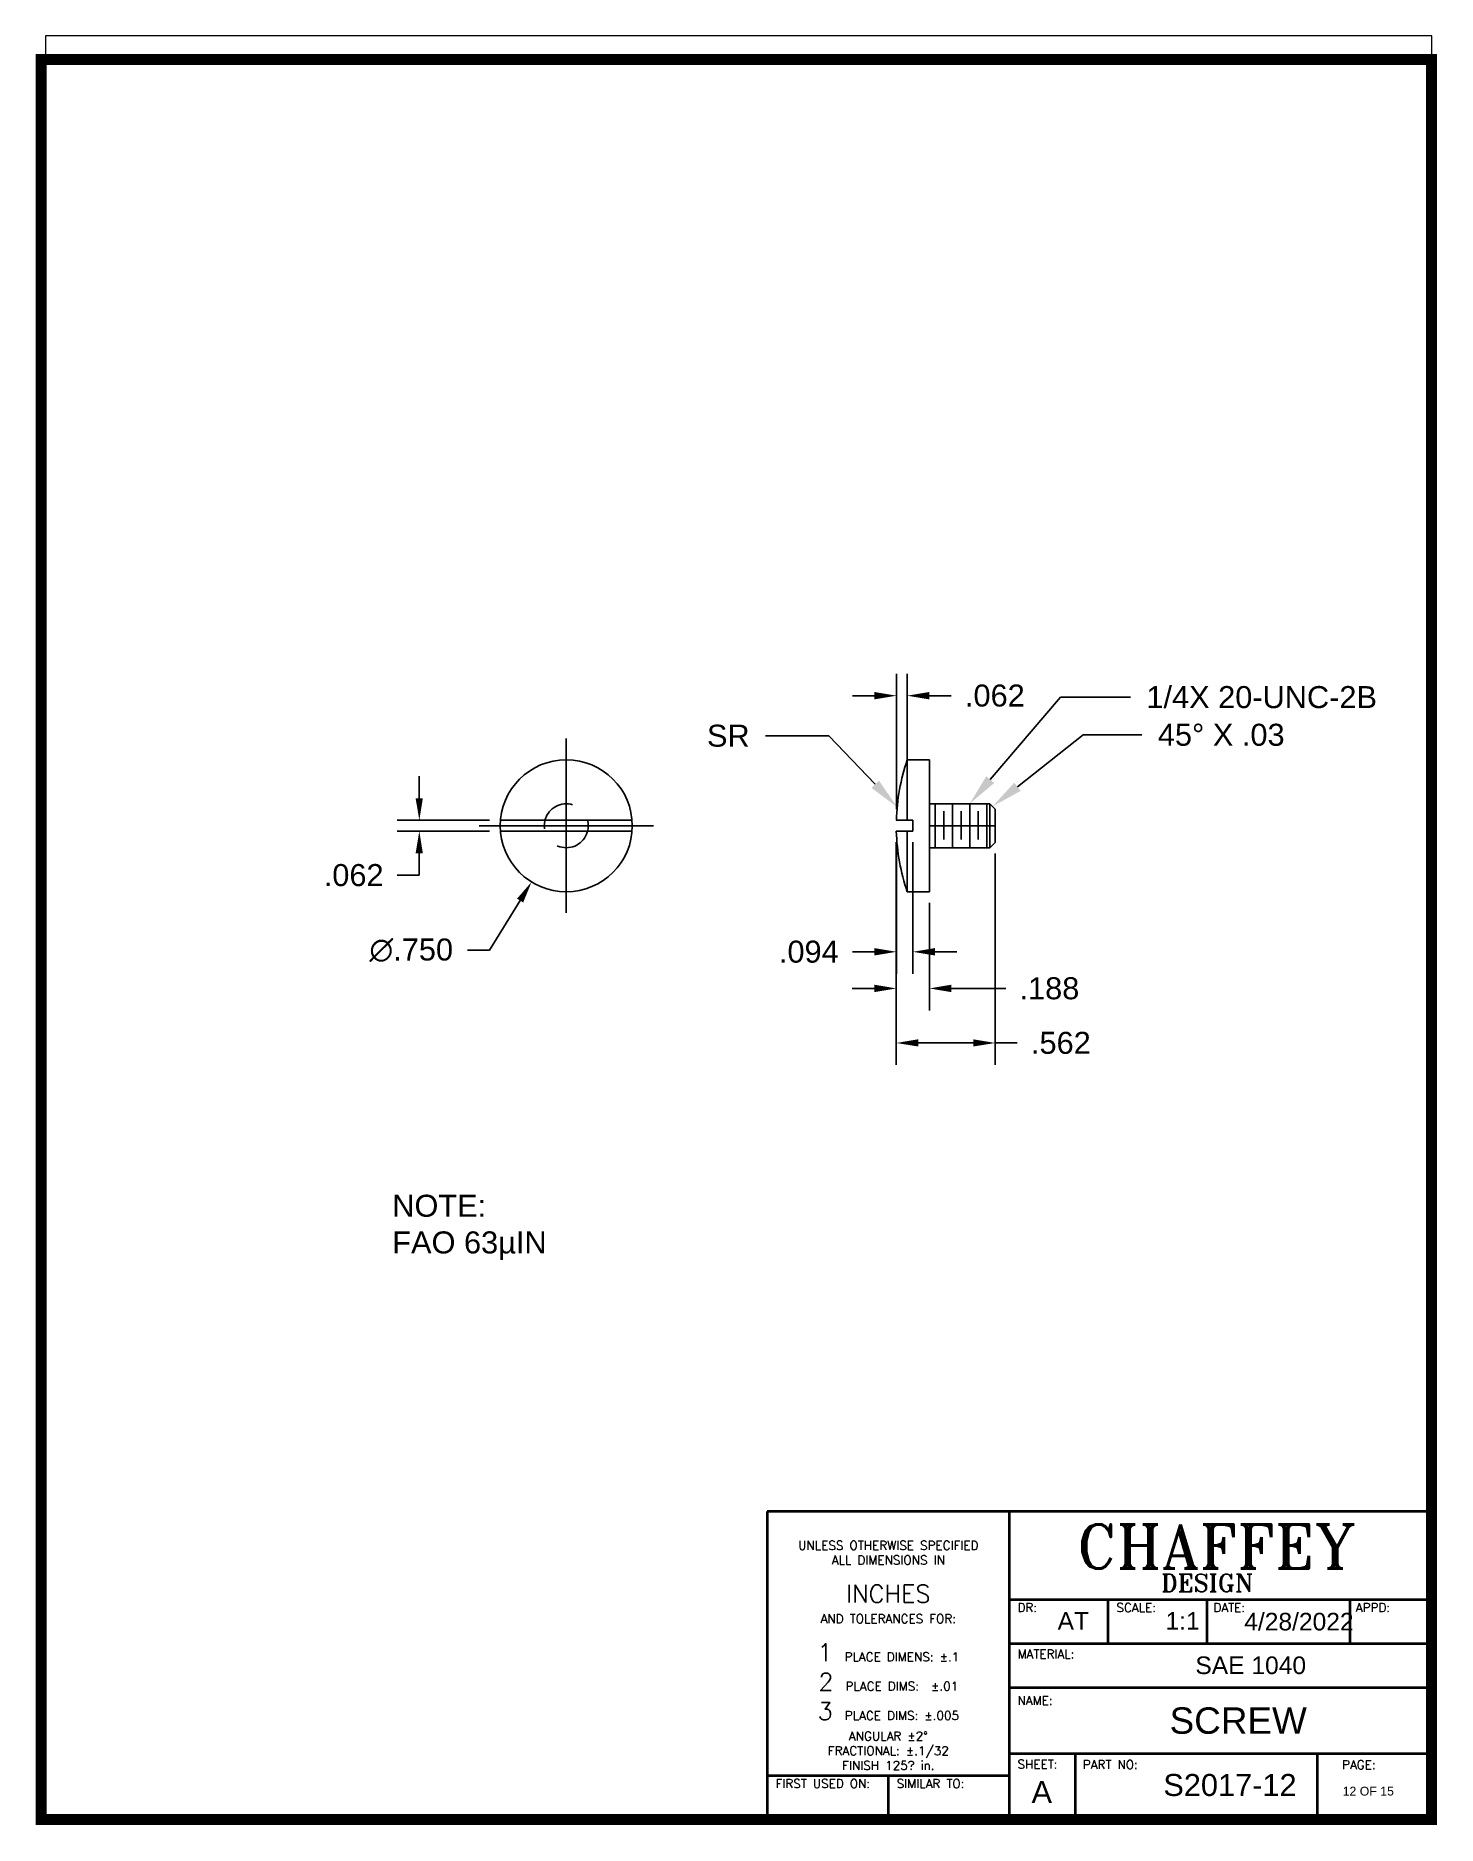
# Paper-space layout 'Layout1' of a CAD drawing. Header units: inches. Extents: x -0.1 to 7.9, y 0 to 10.1.
# The model-space entities are those that its viewports show. They can reach past a viewport. Long polylines and large blocks are cut down to what shows.
import ezdxf
from ezdxf import colors
from ezdxf.entities.mleader import LeaderData, LeaderLine
from ezdxf.enums import TextEntityAlignment as Align
from ezdxf.math import Vec2, Vec3

# ---------------------------------------------------------------- set-up
doc = ezdxf.new("R2010")
doc.units = ezdxf.units.IN
doc.header["$MEASUREMENT"] = 0
for name, pattern in [('CENTER', [2, 1.25, -0.25, 0.25, -0.25]), ('CENTER2', [1.125, 0.75, -0.125, 0.125, -0.125]), ('HIDDEN', [0.375, 0.25, -0.125])]:
    doc.linetypes.add(name, pattern=pattern)
for name, color, linetype in [('CENTER LINE', 1, 'CENTER'), ('DIM', 3, 'Continuous'), ('DIMENSION', 5, 'Continuous'), ('HIDEEN', 4, 'HIDDEN'), ('OBJECT', 252, 'Continuous'), ('TITLEBLOCK', 5, 'Continuous')]:
    doc.layers.add(name, color=color, linetype=linetype)
doc.layers.add('TITLE BLOCK', color=1, linetype='Continuous', lineweight=40)
doc.styles.add('CHAFFEY', font='romant.shx', dxfattribs={"height": 0.25})
doc.styles.add('DESIGN', font='romant.shx', dxfattribs={"height": 0.1})
doc.styles.add('SMALL TEXT', font='romans.shx', dxfattribs={"height": 0.05})
doc.styles.get("Standard").update_dxf_attribs({"font": 'arial.ttf'})
doc.styles.add('TABLE', font='arial.ttf')
doc.dimstyles.new('3 PLACES', dxfattribs={"dimtxt": 0.125, "dimasz": 0.125, "dimexe": 0.125, "dimexo": 0.0625, "dimgap": 0.09, "dimtad": 0, "dimtih": 1, "dimtoh": 1, "dimdec": 3, "dimzin": 4, "dimdsep": 46, "dimtxsty": 'Standard', "dimcen": 0.125, "dimadec": 0, "dimazin": 0, "dimtfac": 1, "dimtdec": 3, "dimtofl": 0, "dimtmove": 0, "dimatfit": 3, "dimfxl": 1, "dimtolj": 1, "dimtzin": 0, "dimarcsym": 0})

# ---------------------------------------------------------------- blocks, each defined once
blk = doc.blocks.new('A size')
at = {"const_width": 0.0625}
blk.add_lwpolyline([(-7.9, 0), (0, 0), (0, 10), (-7.9, 10)], close=True, dxfattribs=at)
at = {"layer": 'TITLE BLOCK'}
for p, q in [((-0.025, 1.75), (-3.775, 1.75)), ((-3.775, 1.75), (-3.775, 0)), ((-2.4, 1.75), (-2.4, 0)), ((-2.4, 1.25), (-0.025, 1.25)), ((-1.837, 1), (-1.837, 1.25)), ((-1.275, 1), (-1.275, 1.25)), ((-0.463, 1), (-0.463, 1.25)), ((-2.4, 1), (-0.025, 1)), ((-2.4, 0.75), (-0.025, 0.75)), ((-2.4, 0.375), (-0.025, 0.375)), ((-2.025, 0.375), (-2.025, 0)), ((-0.65, 0.375), (-0.65, 0)), ((-3.775, 0.25), (-2.4, 0.25)), ((-3.087, 0.25), (-3.087, 0.003))]:
    blk.add_line(p, q, dxfattribs=at)
at = {"linetype": 'Continuous', "style": 'DESIGN'}
blk.add_text('DESIGN', height=0.1, dxfattribs=at).set_placement((-1.275, 1.295), align=Align.CENTER)
at = {"linetype": 'Continuous', "style": 'SMALL TEXT'}
for s, p in [('DR:', (-2.353, 1.18)), ('SCALE:', (-1.791, 1.18)), ('DATE:', (-1.24, 1.18)), ('APPD:', (-0.431, 1.18)), ('MATERIAL:', (-2.353, 0.916)), ('NAME:', (-2.353, 0.652)), ('SHEET:', (-2.353, 0.29)), ('PART NO:', (-1.982, 0.288)), ('PAGE:', (-0.509, 0.287)), ('FIRST USED ON:', (-3.728, 0.18)), ('SIMILAR TO:', (-3.04, 0.18))]:
    blk.add_text(s, height=0.05, dxfattribs=at).set_placement(p)
at = {"linetype": 'Continuous', "attachment_point": 2}
for s, insert, char_height, width, style in [('CHAFFEY', (-1.223, 1.677), 0.25, 1.58631, 'CHAFFEY'), ('\\P\\PUNLESS OTHERWISE SPECIFIED\\PALL DIMENSIONS IN \\P\\P{\\H2x;INCHES\\P}AND TOLERANCES FOR:\\P\\P{\\H2x;1 }PLACE DIMENS: %%P.1\\P{\\H2x;2 }PLACE DIMS:  %%P.01\\P{\\H2x;3 }PLACE DIMS: %%P.005\\PANGULAR %%P2%%D\\PFRACTIONAL: %%P.1/32\\PFINISH 125? in.', (-3.087, 1.75), 0.05, 1.375, 'SMALL TEXT')]:
    blk.add_mtext(s, dxfattribs=dict(at, insert=insert, char_height=char_height, width=width, style=style))
at = {"layer": 'TITLEBLOCK', "style": 'TABLE'}
for tag, height, p in [('DRAWN_BY', 0.1, (-2.036, 1.129)), ('SCALE', 0.1, (-1.415, 1.129)), ('DATE', 0.1, (-0.754, 1.127)), ('MATERIAL', 0.1, (-1.028, 0.877)), ('PART_NAME', 0.15, (-1.099, 0.563)), ('SHEET_SIZE', 0.125, (-2.215, 0.157)), ('PART_NUMBER', 0.125, (-1.146, 0.197)), ('PAGE_NUMBER', 0.05, (-0.36, 0.162))]:
    blk.add_attdef(tag, text='', height=height, dxfattribs=at).set_placement(p, align=Align.MIDDLE)
blk = doc.blocks.new('*U1')
at = {"layer": 'CENTER LINE', "color": 0, "linetype": 'CENTER2', "transparency": 16777216}
for p, q in [((0, 0.075), (0, 0.495)), ((-0.495, 0), (-0.075, 0)), ((0.075, 0), (0.495, 0)), ((0, -0.495), (0, -0.075))]:
    blk.add_line(p, q, dxfattribs=at)
at = {"layer": 'CENTER LINE', "color": 0, "linetype": 'Continuous', "transparency": 16777216}
for p, q in [((-0.0375, 0), (0.0375, 0)), ((0, -0.0375), (0, 0.0375))]:
    blk.add_line(p, q, dxfattribs=at)
blk = doc.blocks.new('*D2')
at = {"layer": 'Defpoints', "color": 0, "transparency": 16777216}
for p in [(8.482, 17.901), (8.021, 17.839), (8.482, 17.839)]:
    blk.add_point(p, dxfattribs=at)
at = {"layer": 'DIMENSION', "color": 0, "lineweight": -2, "transparency": 16777216}
for p, q in [((8.021, 18.026), (8.021, 18.151)), ((8.42, 17.901), (7.896, 17.901)), ((8.42, 17.839), (7.896, 17.839)), ((8.021, 17.714), (8.021, 17.589)), ((8.021, 17.589), (7.896, 17.589))]:
    blk.add_line(p, q, dxfattribs=at)
at = {"layer": 'DIMENSION', "color": 0, "transparency": 16777216}
for points in [[(8, 18.026), (8.041, 18.026), (8.021, 17.901)], [(8, 17.714), (8.041, 17.714), (8.021, 17.839)]]:
    blk.add_solid(points, dxfattribs=at)
at = {"layer": 'DIMENSION', "color": 0, "transparency": 16777216, "insert": (7.648, 17.589), "char_height": 0.125, "attachment_point": 5}
blk.add_mtext('\\A1;.062', dxfattribs=at)
blk = doc.blocks.new('*D3')
at = {"layer": 'Defpoints', "color": 0, "transparency": 16777216}
for p in [(9.053, 18.189), (8.659, 17.551)]:
    blk.add_point(p, dxfattribs=at)
at = {"layer": 'DIMENSION', "color": 0, "lineweight": -2, "transparency": 16777216}
for p, q in [((8.856, 17.745), (8.856, 17.995)), ((8.731, 17.87), (8.981, 17.87)), ((8.42, 17.163), (8.594, 17.445)), ((8.295, 17.163), (8.42, 17.163))]:
    blk.add_line(p, q, dxfattribs=at)
at = {"layer": 'DIMENSION', "color": 0, "transparency": 16777216}
blk.add_solid([(8.576, 17.456), (8.611, 17.434), (8.659, 17.551)], dxfattribs=at)
at = {"layer": 'DIMENSION', "color": 0, "transparency": 16777216, "insert": (7.975, 17.163), "char_height": 0.125, "attachment_point": 5}
blk.add_mtext('\\A1;∅.750', dxfattribs=at)
blk = doc.blocks.new('*D4')
at = {"layer": 'Defpoints', "color": 0, "transparency": 16777216}
for p in [(10.793, 18.609), (10.732, 17.901), (10.793, 17.901)]:
    blk.add_point(p, dxfattribs=at)
at = {"layer": 'DIMENSION', "color": 0, "lineweight": -2, "transparency": 16777216}
for p, q in [((10.732, 17.964), (10.732, 18.734)), ((10.793, 17.964), (10.793, 18.734)), ((10.607, 18.609), (10.482, 18.609)), ((10.918, 18.609), (11.043, 18.609))]:
    blk.add_line(p, q, dxfattribs=at)
at = {"layer": 'DIMENSION', "color": 0, "transparency": 16777216}
for points in [[(10.607, 18.63), (10.607, 18.588), (10.732, 18.609)], [(10.918, 18.63), (10.918, 18.588), (10.793, 18.609)]]:
    blk.add_solid(points, dxfattribs=at)
at = {"layer": 'DIMENSION', "color": 0, "transparency": 16777216, "insert": (11.291, 18.609), "char_height": 0.125, "attachment_point": 5}
blk.add_mtext('\\A1;.062', dxfattribs=at)
blk = doc.blocks.new('*D5')
at = {"layer": 'Defpoints', "color": 0, "transparency": 16777216}
for p in [(10.732, 17.839), (10.825, 17.839), (10.825, 17.154)]:
    blk.add_point(p, dxfattribs=at)
at = {"layer": 'DIMENSION', "color": 0, "lineweight": -2, "transparency": 16777216}
for p, q in [((10.732, 17.777), (10.732, 17.029)), ((10.825, 17.777), (10.825, 17.029)), ((10.607, 17.154), (10.482, 17.154)), ((10.95, 17.154), (11.075, 17.154))]:
    blk.add_line(p, q, dxfattribs=at)
at = {"layer": 'DIMENSION', "color": 0, "transparency": 16777216}
for points in [[(10.607, 17.175), (10.607, 17.133), (10.732, 17.154)], [(10.95, 17.175), (10.95, 17.133), (10.825, 17.154)]]:
    blk.add_solid(points, dxfattribs=at)
at = {"layer": 'DIMENSION', "color": 0, "transparency": 16777216, "insert": (10.234, 17.154), "char_height": 0.125, "attachment_point": 5}
blk.add_mtext('\\A1;.094', dxfattribs=at)
blk = doc.blocks.new('*D6')
at = {"layer": 'Defpoints', "color": 0, "transparency": 16777216}
for p in [(10.731, 17.839), (10.919, 17.495), (10.919, 16.946)]:
    blk.add_point(p, dxfattribs=at)
at = {"layer": 'DIMENSION', "color": 0, "lineweight": -2, "transparency": 16777216}
for p, q in [((10.731, 17.777), (10.731, 16.821)), ((10.919, 17.433), (10.919, 16.821)), ((10.606, 16.946), (10.481, 16.946)), ((11.044, 16.946), (11.353, 16.946))]:
    blk.add_line(p, q, dxfattribs=at)
at = {"layer": 'DIMENSION', "color": 0, "transparency": 16777216}
for points in [[(10.606, 16.967), (10.606, 16.925), (10.731, 16.946)], [(11.044, 16.967), (11.044, 16.925), (10.919, 16.946)]]:
    blk.add_solid(points, dxfattribs=at)
at = {"layer": 'DIMENSION', "color": 0, "transparency": 16777216, "insert": (11.601, 16.946), "char_height": 0.125, "attachment_point": 5}
blk.add_mtext('\\A1;.188', dxfattribs=at)
blk = doc.blocks.new('*D7')
at = {"layer": 'Defpoints', "color": 0, "transparency": 16777216}
for p in [(10.731, 17.839), (11.293, 17.775), (11.293, 16.636)]:
    blk.add_point(p, dxfattribs=at)
at = {"layer": 'DIMENSION', "color": 0, "lineweight": -2, "transparency": 16777216}
for p, q in [((10.731, 17.777), (10.731, 16.511)), ((11.293, 17.713), (11.293, 16.511)), ((10.856, 16.636), (11.168, 16.636)), ((11.293, 16.636), (11.418, 16.636))]:
    blk.add_line(p, q, dxfattribs=at)
at = {"layer": 'DIMENSION', "color": 0, "transparency": 16777216}
for points in [[(10.856, 16.657), (10.856, 16.616), (10.731, 16.636)], [(11.168, 16.657), (11.168, 16.616), (11.293, 16.636)]]:
    blk.add_solid(points, dxfattribs=at)
at = {"layer": 'DIMENSION', "color": 0, "transparency": 16777216, "insert": (11.666, 16.636), "char_height": 0.125, "attachment_point": 5}
blk.add_mtext('\\A1;.562', dxfattribs=at)
blk = doc.blocks.new('N')
at = {"layer": 'CENTER LINE', "insert": (-0.037, 0.343), "char_height": 0.2, "attachment_point": 1}
blk.add_mtext_dynamic_manual_height_columns('{\\H0.625x;NOTE:\\PFAO 63µIN\\fMS Shell Dlg 2|b0|i0|c0|p0; }', width=2.16723, gutter_width=1, heights=[0], dxfattribs=at)

msp = doc.modelspace()

# ---------------------------------------------------------------- linework, layer by layer
at = {"layer": 'HIDEEN'}
msp.add_circle((8.8561, 17.8701), 0.125, dxfattribs=at)
at = {"layer": 'OBJECT'}
for p, q in [((10.7931, 18.2451), (10.9191, 18.2451)), ((10.7931, 17.9011), (10.7931, 18.2451)), ((10.9191, 17.4951), (10.9191, 18.2451)), ((10.9191, 17.9951), (11.2631, 17.9951)), ((10.9513, 17.9951), (10.9513, 17.7451)), ((11.0496, 17.9951), (11.0496, 17.7451)), ((11.1479, 17.9951), (11.1479, 17.7451)), ((11.2462, 17.9951), (11.2462, 17.7451)), ((11.2631, 17.9951), (11.2631, 17.7451)), ((11.2631, 17.9951), (11.2931, 17.9652)), ((9.2299, 17.9011), (8.4824, 17.9011)), ((10.8251, 17.9011), (10.7311, 17.9011)), ((10.8251, 17.8391), (10.8251, 17.9011)), ((11.0004, 17.9538), (11.0004, 17.7918)), ((11.0987, 17.9538), (11.0987, 17.7918)), ((11.197, 17.9538), (11.197, 17.7918)), ((11.2931, 17.9652), (11.2931, 17.7752)), ((9.2299, 17.8391), (8.4824, 17.8391)), ((10.8251, 17.8391), (10.7311, 17.8391)), ((10.7931, 17.4951), (10.7931, 17.8391)), ((10.9191, 17.8701), (11.2931, 17.8701)), ((10.9191, 17.7451), (11.2631, 17.7451)), ((11.2631, 17.7451), (11.2931, 17.7752)), ((10.9191, 17.4951), (10.7931, 17.4951))]:
    msp.add_line(p, q, dxfattribs=at)
msp.add_circle((8.8561, 17.8701), 0.375, dxfattribs=at)
for centre, radius, start, end in [((11.8962, 17.8701), 1.1651, 161.22405, 178.47531), ((11.916, 17.875), 1.1854, 181.73847, 198.69529)]:
    msp.add_arc(centre, radius, start, end, dxfattribs=at)

# ---------------------------------------------------------------- block references
at = {"layer": 'CENTER LINE', "linetype": 'CENTER2'}
msp.add_blockref('*U1', (8.8561, 17.8701), dxfattribs=at)
at = {"layer": 'DIMENSION'}
msp.add_blockref('N', (7.9044, 15.4309), dxfattribs=at)

# ---------------------------------------------------------------- dimensions: what is measured, and where the dimension line sits
dim = msp.add_linear_dim(base=(10.7931, 18.609), p1=(10.7315, 17.9011), p2=(10.7931, 17.9011), dimstyle='3 PLACES', dxfattribs=at)
dim.commit()
dim.dimension.update_dxf_attribs({"geometry": '*D4', "text_midpoint": (11.2905, 18.609)})
dim = msp.add_linear_dim(base=(8.0206, 17.8391), p1=(8.4824, 17.9011), p2=(8.4824, 17.8391), angle=90, dimstyle='3 PLACES', dxfattribs=at)
dim.commit()
dim.dimension.update_dxf_attribs({"geometry": '*D2', "text_midpoint": (7.6482, 17.5891)})
dim = msp.add_diameter_dim_2p(p1=(9.0531, 18.1892), p2=(8.6592, 17.551), dimstyle='3 PLACES', dxfattribs=at)
dim.commit()
dim.dimension.update_dxf_attribs({"geometry": '*D3', "text_midpoint": (7.9748, 17.1633), "dimtype": 163})
for base, p1, p2, picture, middle in [((10.8251, 17.1538), (10.7315, 17.8391), (10.8251, 17.8391), '*D5', (10.2338, 17.1538)), ((10.9191, 16.9459), (10.7311, 17.8391), (10.9191, 17.4951), '*D6', (11.6013, 16.9459)), ((11.2931, 16.6365), (10.7311, 17.8391), (11.2931, 17.7752), '*D7', (11.6655, 16.6365))]:
    dim = msp.add_linear_dim(base=base, p1=p1, p2=p2, dimstyle='3 PLACES', dxfattribs=at)
    dim.commit()
    dim.dimension.update_dxf_attribs({"geometry": picture, "text_midpoint": middle, "dimtype": 160})

# ---------------------------------------------------------------- leaders
ml = msp.add_multileader_mtext('Standard', dxfattribs=at)
ml.set_content('1/4X 20-UNC-2B', color=256)
ml.set_leader_properties()
ml.build(insert=Vec2(0, 0))
ml.multileader.update_dxf_attribs({"dogleg_length": 0.9738, "arrow_head_size": 0.18})
ctx = ml.context
ctx.base_point, ctx.char_height, ctx.arrow_head_size, ctx.landing_gap_size, ctx.plane_origin = Vec3(12.062, 18.6), 0.125, 0.18, 0.09, Vec3(11.1479, 17.9951)
notes = []
notes.append((ctx, [(1, (1, 1, 0), (11.6638, 18.6), (1, 0), 0.3982, [(0, [(11.1479, 17.9951)], 0, [])])]))
ctx.mtext.insert, ctx.mtext.flow_direction = Vec3(12.152, 18.6635), 5
ml = msp.add_multileader_mtext('Standard', dxfattribs=at)
ml.set_content('SR', color=256)
ml.set_leader_properties()
ml.build(insert=Vec2(0, 0))
ml.multileader.update_dxf_attribs({"dogleg_length": 0.36, "arrow_head_size": 0.18})
ctx = ml.context
ctx.base_point, ctx.char_height, ctx.arrow_head_size, ctx.landing_gap_size, ctx.plane_origin = Vec3(9.5753, 18.3807), 0.125, 0.18, 0.09, Vec3(10.1762, 18.3253)
ctx.text_align_type = 2
notes.append((ctx, [(1, (1, 1, 0), (10.3478, 18.3807), (-1, 0), 0.36, [(0, [(10.736, 17.976)], 0, [])])]))
ctx.mtext.insert, ctx.mtext.alignment, ctx.mtext.flow_direction = Vec3(9.8978, 18.4442), 3, 5
ml = msp.add_multileader_mtext('Standard', dxfattribs=at)
ml.set_content('45° X .03', color=256)
ml.set_leader_properties()
ml.build(insert=Vec2(0, 0))
ml.multileader.update_dxf_attribs({"dogleg_length": 0.9738, "arrow_head_size": 0.18})
ctx = ml.context
ctx.base_point, ctx.char_height, ctx.arrow_head_size, ctx.landing_gap_size, ctx.plane_origin = Vec3(12.127, 18.3859), 0.125, 0.18, 0.09, Vec3(11.2931, 17.9652)
notes.append((ctx, [(1, (1, 1, 0), (11.7935, 18.3859), (1, 0), 0.3335, [(0, [(11.2781, 17.9801)], 0, [])])]))
ctx.mtext.insert, ctx.mtext.flow_direction = Vec3(12.217, 18.4495), 5
for ctx, leaders in notes:
    for number, flags, end, landing, length, lines in leaders:
        leader = LeaderData()
        leader.index, (leader.has_last_leader_line, leader.has_dogleg_vector, leader.attachment_direction) = number, flags
        leader.last_leader_point, leader.dogleg_vector, leader.dogleg_length = Vec3(end), Vec3(landing), length
        for number, points, colour, breaks in lines:
            line = LeaderLine()
            line.index, line.vertices, line.color, line.breaks = number, Vec3.list(points), colors.encode_raw_color(colour), breaks
            leader.lines.append(line)
        ctx.leaders.append(leader)

psp = doc.layouts.get("Layout1")

# ---------------------------------------------------------------- block references
at = {"layer": 'DIM'}
psp.add_blockref('A size', (7.841, 0.005), dxfattribs=at).add_auto_attribs({'PAGE_NUMBER': '12 OF 15', 'PART_NUMBER': 'S2017-12', 'SHEET_SIZE': 'A', 'PART_NAME': 'SCREW', 'MATERIAL': 'SAE 1040', 'DATE': '4/28/2022', 'SCALE': '1:1', 'DRAWN_BY': 'AT'})

# ---------------------------------------------------------------- viewports
at = {"layer": 'DIMENSION'}
psp.add_viewport(center=(3.903, 5.072), size=(7.877, 10.1345), view_center_point=(9.8347, 17.2907), view_height=10.1345, dxfattribs=at)

doc.saveas('drawing.dxf')
